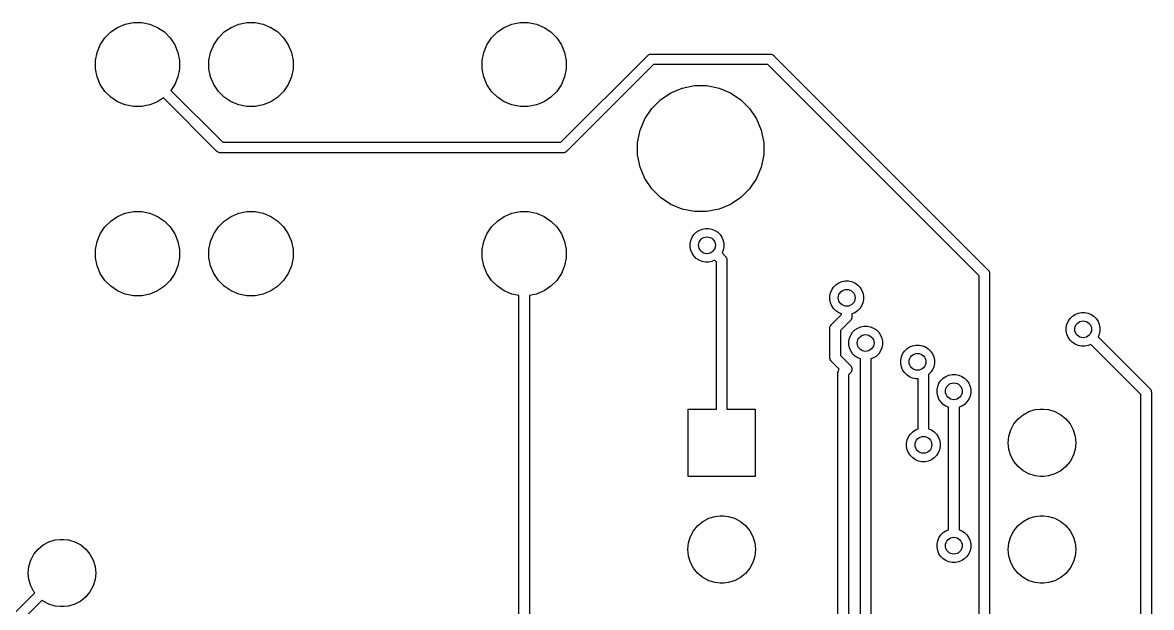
# Model space of a CAD drawing. Extents: x 3.67 to 7.92, y -5.42 to -1.8.
# Drawn here: x 6.731 to 7.788, y -2.347 to -1.799 of the extents above; entities that cross this region are included whole.
import ezdxf

# ---------------------------------------------------------------- set-up
doc = ezdxf.new("R2010")
doc.units = 0
doc.header["$MEASUREMENT"] = 0
doc.layers.add('BLACK', color=7, linetype='CONTINUOUS')

msp = doc.modelspace()

# ---------------------------------------------------------------- linework, layer by layer
at = {"layer": 'BLACK', "linetype": 'CONTINUOUS'}
for p, q in [((6.808, -1.81349), (6.81349, -1.808)), ((6.81349, -1.808), (6.81993, -1.80369)), ((6.81993, -1.80369), (6.8271, -1.80073)), ((6.8271, -1.80073), (6.83471, -1.79921)), ((6.83471, -1.79921), (6.84246, -1.79921)), ((6.84246, -1.79921), (6.85007, -1.80073)), ((6.85007, -1.80073), (6.85723, -1.80369)), ((6.85723, -1.80369), (6.86368, -1.808)), ((6.86368, -1.808), (6.86916, -1.81349)), ((6.9143, -1.81349), (6.91978, -1.808)), ((6.91978, -1.808), (6.92623, -1.80369)), ((6.92623, -1.80369), (6.9334, -1.80073)), ((6.9334, -1.80073), (6.941, -1.79921)), ((6.941, -1.79921), (6.94876, -1.79921)), ((6.94876, -1.79921), (6.95637, -1.80073)), ((6.95637, -1.80073), (6.96353, -1.80369)), ((6.96353, -1.80369), (6.96998, -1.808)), ((6.96998, -1.808), (6.97546, -1.81349)), ((7.17021, -1.81349), (7.17569, -1.808)), ((7.17569, -1.808), (7.18214, -1.80369)), ((7.18214, -1.80369), (7.1893, -1.80073)), ((7.1893, -1.80073), (7.19691, -1.79921)), ((7.19691, -1.79921), (7.20466, -1.79921)), ((7.20466, -1.79921), (7.21227, -1.80073)), ((7.21227, -1.80073), (7.21944, -1.80369)), ((7.21944, -1.80369), (7.22588, -1.808)), ((7.22588, -1.808), (7.23137, -1.81349)), ((6.80369, -1.81993), (6.808, -1.81349)), ((6.86916, -1.81349), (6.87347, -1.81993)), ((6.90999, -1.81993), (6.9143, -1.81349)), ((6.97546, -1.81349), (6.97977, -1.81993)), ((7.1659, -1.81993), (7.17021, -1.81349)), ((7.23137, -1.81349), (7.23568, -1.81993)), ((6.79921, -1.83471), (6.80073, -1.8271)), ((6.80073, -1.8271), (6.80369, -1.81993)), ((6.87347, -1.81993), (6.87644, -1.8271)), ((6.87644, -1.8271), (6.87795, -1.83471)), ((6.90551, -1.83471), (6.90702, -1.8271)), ((6.90702, -1.8271), (6.90999, -1.81993)), ((6.97977, -1.81993), (6.98274, -1.8271)), ((6.98274, -1.8271), (6.98425, -1.83471)), ((7.16142, -1.83471), (7.16293, -1.8271)), ((7.16293, -1.8271), (7.1659, -1.81993)), ((7.23568, -1.81993), (7.23864, -1.8271)), ((7.23864, -1.8271), (7.24016, -1.83471)), ((7.31713, -1.82955), (7.31799, -1.82909)), ((7.31799, -1.82909), (7.31892, -1.82881)), ((7.31892, -1.82881), (7.31964, -1.82874)), ((7.31964, -1.82874), (7.31988, -1.82872)), ((7.31964, -1.82874), (7.31964, -1.82874)), ((7.31988, -1.82872), (7.32012, -1.82874)), ((7.32012, -1.82874), (7.43086, -1.82874)), ((7.43086, -1.82874), (7.4311, -1.82872)), ((7.4311, -1.82872), (7.43134, -1.82874)), ((7.43134, -1.82874), (7.43134, -1.82874)), ((7.43134, -1.82874), (7.43207, -1.82881)), ((7.43207, -1.82881), (7.43299, -1.82909)), ((7.43299, -1.82909), (7.43385, -1.82955)), ((6.79921, -1.84246), (6.79921, -1.83471)), ((6.87795, -1.83471), (6.87795, -1.84246)), ((6.90551, -1.84246), (6.90551, -1.83471)), ((6.98425, -1.83471), (6.98425, -1.84246)), ((7.16142, -1.84246), (7.16142, -1.83471)), ((7.23517, -1.91142), (7.31623, -1.83035)), ((7.24016, -1.83471), (7.24016, -1.84246)), ((7.32192, -1.83858), (7.24086, -1.91965)), ((7.31623, -1.83035), (7.31639, -1.83016)), ((7.31639, -1.83016), (7.31657, -1.83001)), ((7.31657, -1.83001), (7.31713, -1.82955)), ((7.31657, -1.83001), (7.31657, -1.83001)), ((7.31713, -1.82955), (7.31713, -1.82955)), ((7.31713, -1.82955), (7.31713, -1.82955)), ((7.42906, -1.83858), (7.32192, -1.83858)), ((7.62697, -2.03649), (7.42906, -1.83858)), ((7.43385, -1.82955), (7.4346, -1.83016)), ((7.4346, -1.83016), (7.43475, -1.83035)), ((7.43475, -1.83035), (7.6352, -2.0308)), ((6.80073, -1.85007), (6.79921, -1.84246)), ((6.80369, -1.85723), (6.80073, -1.85007)), ((6.87644, -1.85007), (6.87347, -1.85723)), ((6.87795, -1.84246), (6.87644, -1.85007)), ((6.90702, -1.85007), (6.90551, -1.84246)), ((6.90999, -1.85723), (6.90702, -1.85007)), ((6.98274, -1.85007), (6.97977, -1.85723)), ((6.98425, -1.84246), (6.98274, -1.85007)), ((7.16293, -1.85007), (7.16142, -1.84246)), ((7.1659, -1.85723), (7.16293, -1.85007)), ((7.23864, -1.85007), (7.23568, -1.85723)), ((7.24016, -1.84246), (7.23864, -1.85007)), ((6.808, -1.86368), (6.80369, -1.85723)), ((6.87347, -1.85723), (6.86975, -1.86279)), ((6.9143, -1.86368), (6.90999, -1.85723)), ((6.97977, -1.85723), (6.97546, -1.86368)), ((7.17021, -1.86368), (7.1659, -1.85723)), ((7.23568, -1.85723), (7.23137, -1.86368)), ((7.33817, -1.86499), (7.34892, -1.86054)), ((7.34892, -1.86054), (7.36033, -1.85827)), ((7.36033, -1.85827), (7.37196, -1.85827)), ((7.37196, -1.85827), (7.38337, -1.86054)), ((7.38337, -1.86054), (7.39411, -1.86499)), ((6.81349, -1.86916), (6.808, -1.86368)), ((6.81993, -1.87347), (6.81349, -1.86916)), ((6.86279, -1.86975), (6.85723, -1.87347)), ((6.91269, -1.91965), (6.86279, -1.86975)), ((6.86975, -1.86279), (6.91838, -1.91142)), ((6.91978, -1.86916), (6.9143, -1.86368)), ((6.92623, -1.87347), (6.91978, -1.86916)), ((6.96998, -1.86916), (6.96353, -1.87347)), ((6.97546, -1.86368), (6.96998, -1.86916)), ((7.17569, -1.86916), (7.17021, -1.86368)), ((7.18214, -1.87347), (7.17569, -1.86916)), ((7.22588, -1.86916), (7.21944, -1.87347)), ((7.23137, -1.86368), (7.22588, -1.86916)), ((7.32027, -1.87968), (7.3285, -1.87145)), ((7.3285, -1.87145), (7.33817, -1.86499)), ((7.39411, -1.86499), (7.40379, -1.87145)), ((7.40379, -1.87145), (7.41201, -1.87968)), ((6.8271, -1.87644), (6.81993, -1.87347)), ((6.83471, -1.87795), (6.8271, -1.87644)), ((6.84246, -1.87795), (6.83471, -1.87795)), ((6.85007, -1.87644), (6.84246, -1.87795)), ((6.85723, -1.87347), (6.85007, -1.87644)), ((6.9334, -1.87644), (6.92623, -1.87347)), ((6.941, -1.87795), (6.9334, -1.87644)), ((6.94876, -1.87795), (6.941, -1.87795)), ((6.95637, -1.87644), (6.94876, -1.87795)), ((6.96353, -1.87347), (6.95637, -1.87644)), ((7.1893, -1.87644), (7.18214, -1.87347)), ((7.19691, -1.87795), (7.1893, -1.87644)), ((7.20466, -1.87795), (7.19691, -1.87795)), ((7.21227, -1.87644), (7.20466, -1.87795)), ((7.21944, -1.87347), (7.21227, -1.87644)), ((7.31381, -1.88935), (7.32027, -1.87968)), ((7.41201, -1.87968), (7.41848, -1.88935)), ((7.30936, -1.9001), (7.31381, -1.88935)), ((7.41848, -1.88935), (7.42293, -1.9001)), ((7.30709, -1.91151), (7.30936, -1.9001)), ((7.42293, -1.9001), (7.4252, -1.91151)), ((6.91838, -1.91142), (7.23517, -1.91142)), ((7.30709, -1.92314), (7.30709, -1.91151)), ((7.4252, -1.91151), (7.4252, -1.92314)), ((6.91284, -1.91984), (6.91269, -1.91965)), ((6.91303, -1.91999), (6.91284, -1.91984)), ((6.91359, -1.92045), (6.91303, -1.91999)), ((6.91428, -1.92082), (6.91359, -1.92045)), ((6.91445, -1.92091), (6.91428, -1.92082)), ((6.91537, -1.92119), (6.91445, -1.92091)), ((6.9161, -1.92126), (6.91537, -1.92119)), ((6.91634, -1.92128), (6.9161, -1.92126)), ((6.9161, -1.92126), (6.9161, -1.92126)), ((6.91658, -1.92126), (6.91634, -1.92128)), ((7.23696, -1.92126), (6.91658, -1.92126)), ((7.2372, -1.92128), (7.23696, -1.92126)), ((7.23745, -1.92126), (7.2372, -1.92128)), ((7.23817, -1.92119), (7.23745, -1.92126)), ((7.23745, -1.92126), (7.23745, -1.92126)), ((7.2391, -1.92091), (7.23817, -1.92119)), ((7.23995, -1.92045), (7.2391, -1.92091)), ((7.2407, -1.91984), (7.23995, -1.92045)), ((7.24086, -1.91965), (7.2407, -1.91984)), ((7.30936, -1.93455), (7.30709, -1.92314)), ((7.4252, -1.92314), (7.42293, -1.93455)), ((7.31381, -1.9453), (7.30936, -1.93455)), ((7.42293, -1.93455), (7.41848, -1.9453)), ((7.32027, -1.95497), (7.31381, -1.9453)), ((7.41848, -1.9453), (7.41201, -1.95497)), ((7.3285, -1.96319), (7.32027, -1.95497)), ((7.41201, -1.95497), (7.40379, -1.96319)), ((7.33817, -1.96966), (7.3285, -1.96319)), ((7.40379, -1.96319), (7.39411, -1.96966)), ((6.8271, -1.97789), (6.83471, -1.97638)), ((6.83471, -1.97638), (6.84246, -1.97638)), ((6.84246, -1.97638), (6.85007, -1.97789)), ((6.9334, -1.97789), (6.941, -1.97638)), ((6.941, -1.97638), (6.94876, -1.97638)), ((6.94876, -1.97638), (6.95637, -1.97789)), ((7.1893, -1.97789), (7.19691, -1.97638)), ((7.19691, -1.97638), (7.20466, -1.97638)), ((7.20466, -1.97638), (7.21227, -1.97789)), ((7.34892, -1.97411), (7.33817, -1.96966)), ((7.36033, -1.97638), (7.34892, -1.97411)), ((7.37196, -1.97638), (7.36033, -1.97638)), ((7.38337, -1.97411), (7.37196, -1.97638)), ((7.39411, -1.96966), (7.38337, -1.97411)), ((6.808, -1.99065), (6.81349, -1.98517)), ((6.81349, -1.98517), (6.81993, -1.98086)), ((6.81993, -1.98086), (6.8271, -1.97789)), ((6.85007, -1.97789), (6.85723, -1.98086)), ((6.85723, -1.98086), (6.86368, -1.98517)), ((6.86368, -1.98517), (6.86916, -1.99065)), ((6.9143, -1.99065), (6.91978, -1.98517)), ((6.91978, -1.98517), (6.92623, -1.98086)), ((6.92623, -1.98086), (6.9334, -1.97789)), ((6.95637, -1.97789), (6.96353, -1.98086)), ((6.96353, -1.98086), (6.96998, -1.98517)), ((6.96998, -1.98517), (6.97546, -1.99065)), ((7.17021, -1.99065), (7.17569, -1.98517)), ((7.17569, -1.98517), (7.18214, -1.98086)), ((7.18214, -1.98086), (7.1893, -1.97789)), ((7.21227, -1.97789), (7.21944, -1.98086)), ((7.21944, -1.98086), (7.22588, -1.98517)), ((7.22588, -1.98517), (7.23137, -1.99065)), ((6.80073, -2.00426), (6.80369, -1.9971)), ((6.80369, -1.9971), (6.808, -1.99065)), ((6.86916, -1.99065), (6.87347, -1.9971)), ((6.87347, -1.9971), (6.87644, -2.00426)), ((6.90702, -2.00426), (6.90999, -1.9971)), ((6.90999, -1.9971), (6.9143, -1.99065)), ((6.97546, -1.99065), (6.97977, -1.9971)), ((6.97977, -1.9971), (6.98274, -2.00426)), ((7.16293, -2.00426), (7.1659, -1.9971)), ((7.1659, -1.9971), (7.17021, -1.99065)), ((7.23137, -1.99065), (7.23568, -1.9971)), ((7.23568, -1.9971), (7.23864, -2.00426)), ((7.35809, -2.00041), (7.35981, -1.99784)), ((7.35981, -1.99784), (7.36201, -1.99564)), ((7.36201, -1.99564), (7.36459, -1.99392)), ((7.36459, -1.99392), (7.36745, -1.99273)), ((7.36745, -1.99273), (7.3705, -1.99213)), ((7.3705, -1.99213), (7.3736, -1.99213)), ((7.3736, -1.99213), (7.37664, -1.99273)), ((7.37664, -1.99273), (7.37951, -1.99392)), ((7.37951, -1.99392), (7.38209, -1.99564)), ((7.38209, -1.99564), (7.38428, -1.99784)), ((7.38428, -1.99784), (7.386, -2.00041)), ((6.79921, -2.01187), (6.80073, -2.00426)), ((6.87644, -2.00426), (6.87795, -2.01187)), ((6.90551, -2.01187), (6.90702, -2.00426)), ((6.98274, -2.00426), (6.98425, -2.01187)), ((7.16142, -2.01187), (7.16293, -2.00426)), ((7.23864, -2.00426), (7.24016, -2.01187)), ((7.3563, -2.00632), (7.3569, -2.00328)), ((7.3563, -2.00943), (7.3563, -2.00632)), ((7.3569, -2.00328), (7.35809, -2.00041)), ((7.386, -2.00041), (7.38719, -2.00328)), ((7.38719, -2.00328), (7.3878, -2.00632)), ((7.3878, -2.00632), (7.3878, -2.00943)), ((6.79921, -2.01963), (6.79921, -2.01187)), ((6.80073, -2.02723), (6.79921, -2.01963)), ((6.87795, -2.01963), (6.87644, -2.02723)), ((6.87795, -2.01187), (6.87795, -2.01963)), ((6.90551, -2.01963), (6.90551, -2.01187)), ((6.90702, -2.02723), (6.90551, -2.01963)), ((6.98425, -2.01963), (6.98274, -2.02723)), ((6.98425, -2.01187), (6.98425, -2.01963)), ((7.16142, -2.01963), (7.16142, -2.01187)), ((7.16293, -2.02723), (7.16142, -2.01963)), ((7.24016, -2.01963), (7.23864, -2.02723)), ((7.24016, -2.01187), (7.24016, -2.01963)), ((7.3569, -2.01247), (7.3563, -2.00943)), ((7.35809, -2.01533), (7.3569, -2.01247)), ((7.35981, -2.01791), (7.35809, -2.01533)), ((7.36201, -2.02011), (7.35981, -2.01791)), ((7.38719, -2.01247), (7.38614, -2.01501)), ((7.38614, -2.01501), (7.38914, -2.018)), ((7.3878, -2.00943), (7.38719, -2.01247)), ((7.38914, -2.018), (7.38932, -2.01816)), ((7.38932, -2.01816), (7.38948, -2.01834)), ((7.38948, -2.01834), (7.38994, -2.01891)), ((7.38994, -2.01891), (7.39015, -2.0193)), ((7.39015, -2.0193), (7.3904, -2.01976)), ((7.3904, -2.01976), (7.39068, -2.02069)), ((6.80369, -2.0344), (6.80073, -2.02723)), ((6.87644, -2.02723), (6.87347, -2.0344)), ((6.90999, -2.0344), (6.90702, -2.02723)), ((6.98274, -2.02723), (6.97977, -2.0344)), ((7.1659, -2.0344), (7.16293, -2.02723)), ((7.23864, -2.02723), (7.23568, -2.0344)), ((7.36459, -2.02183), (7.36201, -2.02011)), ((7.36745, -2.02302), (7.36459, -2.02183)), ((7.3705, -2.02362), (7.36745, -2.02302)), ((7.3736, -2.02362), (7.3705, -2.02362)), ((7.37664, -2.02302), (7.3736, -2.02362)), ((7.37918, -2.02197), (7.37664, -2.02302)), ((7.38091, -2.02369), (7.37918, -2.02197)), ((7.38091, -2.16142), (7.38091, -2.02369)), ((7.39068, -2.02069), (7.39075, -2.02141)), ((7.39075, -2.02141), (7.39075, -2.02141)), ((7.39075, -2.02141), (7.39077, -2.02165)), ((7.39077, -2.02165), (7.39075, -2.02189)), ((7.39075, -2.02189), (7.39075, -2.16142)), ((6.808, -2.04085), (6.80369, -2.0344)), ((6.81349, -2.04633), (6.808, -2.04085)), ((6.86916, -2.04085), (6.86368, -2.04633)), ((6.87347, -2.0344), (6.86916, -2.04085)), ((6.9143, -2.04085), (6.90999, -2.0344)), ((6.91978, -2.04633), (6.9143, -2.04085)), ((6.97546, -2.04085), (6.96998, -2.04633)), ((6.97977, -2.0344), (6.97546, -2.04085)), ((7.17021, -2.04085), (7.1659, -2.0344)), ((7.17569, -2.04633), (7.17021, -2.04085)), ((7.23137, -2.04085), (7.22588, -2.04633)), ((7.23568, -2.0344), (7.23137, -2.04085)), ((7.62697, -2.41976), (7.62697, -2.03649)), ((7.6352, -2.0308), (7.63539, -2.03095)), ((7.63539, -2.03095), (7.63554, -2.03114)), ((7.63554, -2.03114), (7.63554, -2.03114)), ((7.63554, -2.03114), (7.636, -2.0317)), ((7.636, -2.0317), (7.63627, -2.0322)), ((7.63627, -2.0322), (7.63646, -2.03256)), ((7.63646, -2.03256), (7.63674, -2.03348)), ((7.63674, -2.03348), (7.63681, -2.03421)), ((7.63681, -2.03421), (7.63681, -2.03421)), ((7.63681, -2.03421), (7.63683, -2.03445)), ((7.63683, -2.03445), (7.63681, -2.03469)), ((7.63681, -2.03469), (7.63681, -2.42155)), ((6.81993, -2.05064), (6.81349, -2.04633)), ((6.8271, -2.05361), (6.81993, -2.05064)), ((6.85723, -2.05064), (6.85007, -2.05361)), ((6.86368, -2.04633), (6.85723, -2.05064)), ((6.92623, -2.05064), (6.91978, -2.04633)), ((6.9334, -2.05361), (6.92623, -2.05064)), ((6.96353, -2.05064), (6.95637, -2.05361)), ((6.96998, -2.04633), (6.96353, -2.05064)), ((7.18214, -2.05064), (7.17569, -2.04633)), ((7.1893, -2.05361), (7.18214, -2.05064)), ((7.21944, -2.05064), (7.21227, -2.05361)), ((7.22588, -2.04633), (7.21944, -2.05064)), ((7.48781, -2.05249), (7.489, -2.04963)), ((7.489, -2.04963), (7.49072, -2.04705)), ((7.49072, -2.04705), (7.49291, -2.04485)), ((7.49291, -2.04485), (7.49549, -2.04313)), ((7.49549, -2.04313), (7.49836, -2.04194)), ((7.49836, -2.04194), (7.5014, -2.04134)), ((7.5014, -2.04134), (7.5045, -2.04134)), ((7.5045, -2.04134), (7.50755, -2.04194)), ((7.50755, -2.04194), (7.51041, -2.04313)), ((7.51041, -2.04313), (7.51299, -2.04485)), ((7.51299, -2.04485), (7.51519, -2.04705)), ((7.51519, -2.04705), (7.51691, -2.04963)), ((7.51691, -2.04963), (7.5181, -2.05249)), ((6.83471, -2.05512), (6.8271, -2.05361)), ((6.84246, -2.05512), (6.83471, -2.05512)), ((6.85007, -2.05361), (6.84246, -2.05512)), ((6.941, -2.05512), (6.9334, -2.05361)), ((6.94876, -2.05512), (6.941, -2.05512)), ((6.95637, -2.05361), (6.94876, -2.05512)), ((7.19587, -2.05491), (7.1893, -2.05361)), ((7.19587, -2.49467), (7.19587, -2.05491)), ((7.21227, -2.05361), (7.20571, -2.05491)), ((7.20571, -2.05491), (7.20571, -2.49646)), ((7.4872, -2.05554), (7.48781, -2.05249)), ((7.4872, -2.05864), (7.4872, -2.05554)), ((7.48781, -2.06168), (7.4872, -2.05864)), ((7.489, -2.06455), (7.48781, -2.06168)), ((7.5181, -2.06168), (7.51691, -2.06455)), ((7.5181, -2.05249), (7.5187, -2.05554)), ((7.5187, -2.05864), (7.5181, -2.06168)), ((7.5187, -2.05554), (7.5187, -2.05864)), ((7.49072, -2.06713), (7.489, -2.06455)), ((7.49291, -2.06932), (7.49072, -2.06713)), ((7.49549, -2.07104), (7.49291, -2.06932)), ((7.49803, -2.07209), (7.49549, -2.07104)), ((7.49803, -2.07284), (7.49803, -2.07209)), ((7.51041, -2.07104), (7.50787, -2.07209)), ((7.50787, -2.07209), (7.50787, -2.07464)), ((7.51299, -2.06932), (7.51041, -2.07104)), ((7.51519, -2.06713), (7.51299, -2.06932)), ((7.51691, -2.06455), (7.51519, -2.06713)), ((7.71437, -2.07438), (7.71695, -2.07266)), ((7.71695, -2.07266), (7.71982, -2.07147)), ((7.71982, -2.07147), (7.72286, -2.07087)), ((7.72286, -2.07087), (7.72596, -2.07087)), ((7.72596, -2.07087), (7.729, -2.07147)), ((7.729, -2.07147), (7.73187, -2.07266)), ((7.73187, -2.07266), (7.73445, -2.07438)), ((7.48756, -2.08382), (7.48801, -2.08296)), ((7.48801, -2.08296), (7.48863, -2.08221)), ((7.48863, -2.08221), (7.48882, -2.08206)), ((7.48882, -2.08206), (7.49803, -2.07284)), ((7.50626, -2.07853), (7.49705, -2.08775)), ((7.50645, -2.07838), (7.50626, -2.07853)), ((7.5066, -2.07819), (7.50645, -2.07838)), ((7.50706, -2.07763), (7.5066, -2.07819)), ((7.5066, -2.07819), (7.5066, -2.07819)), ((7.50731, -2.07717), (7.50706, -2.07763)), ((7.50752, -2.07677), (7.50731, -2.07717)), ((7.5078, -2.07585), (7.50752, -2.07677)), ((7.50787, -2.07512), (7.5078, -2.07585)), ((7.50787, -2.07464), (7.5079, -2.07488)), ((7.5079, -2.07488), (7.50787, -2.07512)), ((7.50787, -2.07512), (7.50787, -2.07512)), ((7.70866, -2.08506), (7.70927, -2.08202)), ((7.70927, -2.08202), (7.71045, -2.07915)), ((7.71045, -2.07915), (7.71218, -2.07658)), ((7.71218, -2.07658), (7.71437, -2.07438)), ((7.73445, -2.07438), (7.73664, -2.07658)), ((7.73664, -2.07658), (7.73837, -2.07915)), ((7.73837, -2.07915), (7.73955, -2.08202)), ((7.73955, -2.08202), (7.74016, -2.08506)), ((7.48718, -2.08571), (7.4872, -2.08547)), ((7.4872, -2.08595), (7.48718, -2.08571)), ((7.4872, -2.08547), (7.48728, -2.08474)), ((7.4872, -2.08547), (7.4872, -2.08547)), ((7.4872, -2.11287), (7.4872, -2.08595)), ((7.48728, -2.08474), (7.48756, -2.08382)), ((7.49705, -2.08775), (7.49705, -2.11107)), ((7.50553, -2.09482), (7.50671, -2.09195)), ((7.50671, -2.09195), (7.50844, -2.08937)), ((7.50844, -2.08937), (7.51063, -2.08718)), ((7.51063, -2.08718), (7.51321, -2.08545)), ((7.51321, -2.08545), (7.51608, -2.08427)), ((7.51608, -2.08427), (7.51912, -2.08366)), ((7.51912, -2.08366), (7.52222, -2.08366)), ((7.52222, -2.08366), (7.52526, -2.08427)), ((7.52526, -2.08427), (7.52813, -2.08545)), ((7.52813, -2.08545), (7.53071, -2.08718)), ((7.53071, -2.08718), (7.5329, -2.08937)), ((7.5329, -2.08937), (7.53462, -2.09195)), ((7.53462, -2.09195), (7.53581, -2.09482)), ((7.70866, -2.08817), (7.70866, -2.08506)), ((7.70927, -2.09121), (7.70866, -2.08817)), ((7.71045, -2.09407), (7.70927, -2.09121)), ((7.73955, -2.09121), (7.7385, -2.09375)), ((7.7385, -2.09375), (7.78677, -2.14202)), ((7.74016, -2.08817), (7.73955, -2.09121)), ((7.74016, -2.08506), (7.74016, -2.08817)), ((7.50492, -2.09786), (7.50553, -2.09482)), ((7.50492, -2.10096), (7.50492, -2.09786)), ((7.50553, -2.104), (7.50492, -2.10096)), ((7.50671, -2.10687), (7.50553, -2.104)), ((7.53581, -2.104), (7.53462, -2.10687)), ((7.53581, -2.09482), (7.53642, -2.09786)), ((7.53642, -2.10096), (7.53581, -2.104)), ((7.53642, -2.09786), (7.53642, -2.10096)), ((7.55926, -2.10489), (7.56184, -2.10317)), ((7.56184, -2.10317), (7.56471, -2.10198)), ((7.56471, -2.10198), (7.56775, -2.10138)), ((7.56775, -2.10138), (7.57085, -2.10138)), ((7.57085, -2.10138), (7.57389, -2.10198)), ((7.57389, -2.10198), (7.57676, -2.10317)), ((7.57676, -2.10317), (7.57934, -2.10489)), ((7.71218, -2.09665), (7.71045, -2.09407)), ((7.71437, -2.09885), (7.71218, -2.09665)), ((7.71695, -2.10057), (7.71437, -2.09885)), ((7.71982, -2.10176), (7.71695, -2.10057)), ((7.72286, -2.10236), (7.71982, -2.10176)), ((7.72596, -2.10236), (7.72286, -2.10236)), ((7.729, -2.10176), (7.72596, -2.10236)), ((7.73154, -2.10071), (7.729, -2.10176)), ((7.77854, -2.14771), (7.73154, -2.10071)), ((7.48718, -2.11311), (7.4872, -2.11287)), ((7.4872, -2.11335), (7.48718, -2.11311)), ((7.48722, -2.11348), (7.4872, -2.11335)), ((7.48728, -2.11407), (7.48722, -2.11348)), ((7.48756, -2.115), (7.48728, -2.11407)), ((7.48801, -2.11586), (7.48756, -2.115)), ((7.49705, -2.11107), (7.50626, -2.12029)), ((7.50844, -2.10945), (7.50671, -2.10687)), ((7.51063, -2.11164), (7.50844, -2.10945)), ((7.51321, -2.11336), (7.51063, -2.11164)), ((7.51575, -2.11442), (7.51321, -2.11336)), ((7.51575, -2.67142), (7.51575, -2.11442)), ((7.52813, -2.11336), (7.52559, -2.11442)), ((7.52559, -2.11442), (7.52559, -2.66557)), ((7.53071, -2.11164), (7.52813, -2.11336)), ((7.5329, -2.10945), (7.53071, -2.11164)), ((7.53462, -2.10687), (7.5329, -2.10945)), ((7.55355, -2.11557), (7.55416, -2.11253)), ((7.55416, -2.11253), (7.55534, -2.10967)), ((7.55534, -2.10967), (7.55707, -2.10709)), ((7.55707, -2.10709), (7.55926, -2.10489)), ((7.57934, -2.10489), (7.58153, -2.10709)), ((7.58153, -2.10709), (7.58326, -2.10967)), ((7.58326, -2.10967), (7.58444, -2.11253)), ((7.58444, -2.11253), (7.58505, -2.11557)), ((7.48848, -2.11642), (7.48801, -2.11586)), ((7.48863, -2.11661), (7.48848, -2.11642)), ((7.48882, -2.11676), (7.48863, -2.11661)), ((7.496, -2.12394), (7.48882, -2.11676)), ((7.49483, -2.12625), (7.49511, -2.12532)), ((7.49511, -2.12532), (7.49556, -2.12447)), ((7.49556, -2.12447), (7.496, -2.12394)), ((7.50626, -2.12029), (7.50645, -2.12044)), ((7.50645, -2.12044), (7.5066, -2.12063)), ((7.5066, -2.12063), (7.5066, -2.12063)), ((7.5066, -2.12063), (7.50706, -2.12119)), ((7.50706, -2.12119), (7.50752, -2.12204)), ((7.50752, -2.12204), (7.5078, -2.12297)), ((7.5078, -2.1249), (7.50752, -2.12583)), ((7.5078, -2.12297), (7.5079, -2.12394)), ((7.5079, -2.12394), (7.5078, -2.1249)), ((7.5079, -2.12394), (7.5079, -2.12394)), ((7.55355, -2.11868), (7.55355, -2.11557)), ((7.55416, -2.12172), (7.55355, -2.11868)), ((7.55534, -2.12459), (7.55416, -2.12172)), ((7.55707, -2.12716), (7.55534, -2.12459)), ((7.58326, -2.12459), (7.58153, -2.12716)), ((7.58444, -2.12172), (7.58326, -2.12459)), ((7.58505, -2.11868), (7.58444, -2.12172)), ((7.58505, -2.11557), (7.58505, -2.11868)), ((7.49473, -2.12721), (7.49475, -2.12697)), ((7.49475, -2.12745), (7.49473, -2.12721)), ((7.49475, -2.12697), (7.49483, -2.12625)), ((7.49475, -2.12697), (7.49475, -2.12697)), ((7.49475, -2.84031), (7.49475, -2.12745)), ((7.50626, -2.12759), (7.5046, -2.12925)), ((7.5046, -2.12925), (7.5046, -2.83851)), ((7.50645, -2.12743), (7.50626, -2.12759)), ((7.50706, -2.12668), (7.50645, -2.12743)), ((7.5073, -2.12625), (7.50706, -2.12668)), ((7.50752, -2.12583), (7.5073, -2.12625)), ((7.55926, -2.12936), (7.55707, -2.12716)), ((7.56184, -2.13108), (7.55926, -2.12936)), ((7.56471, -2.13227), (7.56184, -2.13108)), ((7.56775, -2.13287), (7.56471, -2.13227)), ((7.56988, -2.13287), (7.56775, -2.13287)), ((7.56988, -2.17987), (7.56988, -2.13287)), ((7.58153, -2.12716), (7.57972, -2.12897)), ((7.57972, -2.12897), (7.57972, -2.17987)), ((7.58939, -2.13723), (7.59111, -2.13465)), ((7.59111, -2.13465), (7.59331, -2.13245)), ((7.59331, -2.13245), (7.59589, -2.13073)), ((7.59589, -2.13073), (7.59875, -2.12954)), ((7.59875, -2.12954), (7.6018, -2.12894)), ((7.6018, -2.12894), (7.6049, -2.12894)), ((7.6049, -2.12894), (7.60794, -2.12954)), ((7.60794, -2.12954), (7.61081, -2.13073)), ((7.61081, -2.13073), (7.61339, -2.13245)), ((7.61339, -2.13245), (7.61558, -2.13465)), ((7.61558, -2.13465), (7.6173, -2.13723)), ((7.5876, -2.14313), (7.5882, -2.14009)), ((7.5876, -2.14624), (7.5876, -2.14313)), ((7.5882, -2.14928), (7.5876, -2.14624)), ((7.5882, -2.14009), (7.58939, -2.13723)), ((7.6173, -2.13723), (7.61849, -2.14009)), ((7.61849, -2.14009), (7.61909, -2.14313)), ((7.61909, -2.14624), (7.61849, -2.14928)), ((7.61909, -2.14313), (7.61909, -2.14624)), ((7.78677, -2.14202), (7.78696, -2.14217)), ((7.78696, -2.14217), (7.78711, -2.14236)), ((7.78711, -2.14236), (7.78712, -2.14236)), ((7.78712, -2.14236), (7.78747, -2.14279)), ((7.78747, -2.14279), (7.78758, -2.14292)), ((7.78758, -2.14292), (7.78803, -2.14378)), ((7.78803, -2.14378), (7.78831, -2.1447)), ((7.78831, -2.1447), (7.78839, -2.14543)), ((7.78839, -2.14543), (7.78839, -2.14543)), ((7.78839, -2.14543), (7.78841, -2.14567)), ((7.78841, -2.14567), (7.78839, -2.14591)), ((7.78839, -2.14591), (7.78839, -3.19503)), ((7.58939, -2.15214), (7.5882, -2.14928)), ((7.59111, -2.15472), (7.58939, -2.15214)), ((7.59331, -2.15692), (7.59111, -2.15472)), ((7.59589, -2.15864), (7.59331, -2.15692)), ((7.61339, -2.15692), (7.61081, -2.15864)), ((7.61558, -2.15472), (7.61339, -2.15692)), ((7.6173, -2.15214), (7.61558, -2.15472)), ((7.61849, -2.14928), (7.6173, -2.15214)), ((7.77854, -3.19324), (7.77854, -2.14771)), ((7.35433, -2.22441), (7.35433, -2.16142)), ((7.35433, -2.16142), (7.38091, -2.16142)), ((7.39075, -2.16142), (7.41732, -2.16142)), ((7.41732, -2.16142), (7.41732, -2.22441)), ((7.59843, -2.15969), (7.59589, -2.15864)), ((7.59843, -2.16671), (7.59843, -2.15969)), ((7.59843, -2.27436), (7.59843, -2.16671)), ((7.59843, -2.16671), (7.59843, -2.16671)), ((7.61081, -2.15864), (7.60827, -2.15969)), ((7.60827, -2.15969), (7.60827, -2.27436)), ((7.66345, -2.17053), (7.66824, -2.1666)), ((7.66824, -2.1666), (7.67372, -2.16367)), ((7.67372, -2.16367), (7.67965, -2.16187)), ((7.67965, -2.16187), (7.68428, -2.16142)), ((7.68428, -2.16142), (7.68737, -2.16142)), ((7.68737, -2.16142), (7.692, -2.16187)), ((7.692, -2.16187), (7.69794, -2.16367)), ((7.69794, -2.16367), (7.70341, -2.1666)), ((7.70341, -2.1666), (7.70821, -2.17053)), ((7.65659, -2.1808), (7.65951, -2.17533)), ((7.65951, -2.17533), (7.66345, -2.17053)), ((7.70821, -2.17053), (7.71214, -2.17533)), ((7.71214, -2.17533), (7.71507, -2.1808)), ((7.55966, -2.19029), (7.56085, -2.18742)), ((7.56085, -2.18742), (7.56257, -2.18484)), ((7.56257, -2.18484), (7.56476, -2.18265)), ((7.56476, -2.18265), (7.56734, -2.18093)), ((7.56734, -2.18093), (7.56988, -2.17987)), ((7.57972, -2.17987), (7.58226, -2.18093)), ((7.58226, -2.18093), (7.58484, -2.18265)), ((7.58484, -2.18265), (7.58704, -2.18484)), ((7.58704, -2.18484), (7.58876, -2.18742)), ((7.58876, -2.18742), (7.58995, -2.19029)), ((7.65418, -2.19291), (7.65479, -2.18674)), ((7.65479, -2.18674), (7.65659, -2.1808)), ((7.71507, -2.1808), (7.71687, -2.18674)), ((7.71687, -2.18674), (7.71748, -2.19291)), ((7.55906, -2.19333), (7.55966, -2.19029)), ((7.55906, -2.19643), (7.55906, -2.19333)), ((7.55966, -2.19948), (7.55906, -2.19643)), ((7.56085, -2.20234), (7.55966, -2.19948)), ((7.58995, -2.19948), (7.58876, -2.20234)), ((7.58995, -2.19029), (7.59055, -2.19333)), ((7.59055, -2.19643), (7.58995, -2.19948)), ((7.59055, -2.19333), (7.59055, -2.19643)), ((7.65479, -2.19909), (7.65418, -2.19291)), ((7.65659, -2.20502), (7.65479, -2.19909)), ((7.71687, -2.19909), (7.71507, -2.20502)), ((7.71748, -2.19291), (7.71687, -2.19909)), ((7.56257, -2.20492), (7.56085, -2.20234)), ((7.56476, -2.20711), (7.56257, -2.20492)), ((7.56734, -2.20884), (7.56476, -2.20711)), ((7.57021, -2.21002), (7.56734, -2.20884)), ((7.57325, -2.21063), (7.57021, -2.21002)), ((7.5794, -2.21002), (7.57635, -2.21063)), ((7.58226, -2.20884), (7.5794, -2.21002)), ((7.58484, -2.20711), (7.58226, -2.20884)), ((7.58704, -2.20492), (7.58484, -2.20711)), ((7.58876, -2.20234), (7.58704, -2.20492)), ((7.65951, -2.2105), (7.65659, -2.20502)), ((7.71507, -2.20502), (7.71214, -2.2105)), ((7.57635, -2.21063), (7.57325, -2.21063)), ((7.66345, -2.21529), (7.65951, -2.2105)), ((7.66824, -2.21923), (7.66345, -2.21529)), ((7.67372, -2.22215), (7.66824, -2.21923)), ((7.70341, -2.21923), (7.69794, -2.22215)), ((7.70821, -2.21529), (7.70341, -2.21923)), ((7.71214, -2.2105), (7.70821, -2.21529)), ((7.41732, -2.22441), (7.35433, -2.22441)), ((7.67965, -2.22395), (7.67372, -2.22215)), ((7.68428, -2.22441), (7.67965, -2.22395)), ((7.68737, -2.22441), (7.68428, -2.22441)), ((7.692, -2.22395), (7.68737, -2.22441)), ((7.69794, -2.22215), (7.692, -2.22395)), ((7.37372, -2.26367), (7.37965, -2.26187)), ((7.37965, -2.26187), (7.38428, -2.26142)), ((7.38428, -2.26142), (7.38737, -2.26142)), ((7.38737, -2.26142), (7.392, -2.26187)), ((7.392, -2.26187), (7.39794, -2.26367)), ((7.67372, -2.26367), (7.67965, -2.26187)), ((7.67965, -2.26187), (7.68428, -2.26142)), ((7.68428, -2.26142), (7.68737, -2.26142)), ((7.68737, -2.26142), (7.692, -2.26187)), ((7.692, -2.26187), (7.69794, -2.26367)), ((7.35951, -2.27533), (7.36345, -2.27053)), ((7.36345, -2.27053), (7.36824, -2.2666)), ((7.36824, -2.2666), (7.37372, -2.26367)), ((7.39794, -2.26367), (7.40341, -2.2666)), ((7.40341, -2.2666), (7.40821, -2.27053)), ((7.40821, -2.27053), (7.41214, -2.27533)), ((7.65951, -2.27533), (7.66345, -2.27053)), ((7.66345, -2.27053), (7.66824, -2.2666)), ((7.66824, -2.2666), (7.67372, -2.26367)), ((7.69794, -2.26367), (7.70341, -2.2666)), ((7.70341, -2.2666), (7.70821, -2.27053)), ((7.70821, -2.27053), (7.71214, -2.27533)), ((6.75561, -2.28572), (6.76154, -2.28392)), ((6.76154, -2.28392), (6.76617, -2.28346)), ((6.76617, -2.28346), (6.76926, -2.28346)), ((6.76926, -2.28346), (6.77389, -2.28392)), ((6.77389, -2.28392), (6.77983, -2.28572)), ((7.35479, -2.28674), (7.35659, -2.2808)), ((7.35659, -2.2808), (7.35951, -2.27533)), ((7.41214, -2.27533), (7.41507, -2.2808)), ((7.41507, -2.2808), (7.41687, -2.28674)), ((7.5882, -2.28478), (7.58939, -2.28191)), ((7.58939, -2.28191), (7.59111, -2.27933)), ((7.59111, -2.27933), (7.59331, -2.27714)), ((7.59331, -2.27714), (7.59589, -2.27541)), ((7.59589, -2.27541), (7.59843, -2.27436)), ((7.60827, -2.27436), (7.61081, -2.27541)), ((7.61081, -2.27541), (7.61339, -2.27714)), ((7.61339, -2.27714), (7.61558, -2.27933)), ((7.61558, -2.27933), (7.6173, -2.28191)), ((7.6173, -2.28191), (7.61849, -2.28478)), ((7.65479, -2.28674), (7.65659, -2.2808)), ((7.65659, -2.2808), (7.65951, -2.27533)), ((7.71214, -2.27533), (7.71507, -2.2808)), ((7.71507, -2.2808), (7.71687, -2.28674)), ((6.7414, -2.29738), (6.74534, -2.29258)), ((6.74534, -2.29258), (6.75013, -2.28865)), ((6.75013, -2.28865), (6.75561, -2.28572)), ((6.77983, -2.28572), (6.7853, -2.28865)), ((6.7853, -2.28865), (6.7901, -2.29258)), ((6.7901, -2.29258), (6.79403, -2.29738)), ((7.35418, -2.29291), (7.35479, -2.28674)), ((7.35479, -2.29909), (7.35418, -2.29291)), ((7.41687, -2.28674), (7.41748, -2.29291)), ((7.41748, -2.29291), (7.41687, -2.29909)), ((7.5876, -2.28782), (7.5882, -2.28478)), ((7.5876, -2.29092), (7.5876, -2.28782)), ((7.5882, -2.29396), (7.5876, -2.29092)), ((7.58939, -2.29683), (7.5882, -2.29396)), ((7.61849, -2.29396), (7.6173, -2.29683)), ((7.61849, -2.28478), (7.61909, -2.28782)), ((7.61909, -2.29092), (7.61849, -2.29396)), ((7.61909, -2.28782), (7.61909, -2.29092)), ((7.65418, -2.29291), (7.65479, -2.28674)), ((7.65479, -2.29909), (7.65418, -2.29291)), ((7.71687, -2.28674), (7.71748, -2.29291)), ((7.71748, -2.29291), (7.71687, -2.29909)), ((6.73668, -2.30879), (6.73848, -2.30285)), ((6.73848, -2.30285), (6.7414, -2.29738)), ((6.79403, -2.29738), (6.79696, -2.30285)), ((6.79696, -2.30285), (6.79876, -2.30879)), ((7.35659, -2.30502), (7.35479, -2.29909)), ((7.35951, -2.3105), (7.35659, -2.30502)), ((7.41507, -2.30502), (7.41214, -2.3105)), ((7.41687, -2.29909), (7.41507, -2.30502)), ((7.59111, -2.29941), (7.58939, -2.29683)), ((7.59331, -2.3016), (7.59111, -2.29941)), ((7.59589, -2.30333), (7.59331, -2.3016)), ((7.59875, -2.30451), (7.59589, -2.30333)), ((7.6018, -2.30512), (7.59875, -2.30451)), ((7.6049, -2.30512), (7.6018, -2.30512)), ((7.60794, -2.30451), (7.6049, -2.30512)), ((7.61081, -2.30333), (7.60794, -2.30451)), ((7.61339, -2.3016), (7.61081, -2.30333)), ((7.61558, -2.29941), (7.61339, -2.3016)), ((7.6173, -2.29683), (7.61558, -2.29941)), ((7.65659, -2.30502), (7.65479, -2.29909)), ((7.65951, -2.3105), (7.65659, -2.30502)), ((7.71507, -2.30502), (7.71214, -2.3105)), ((7.71687, -2.29909), (7.71507, -2.30502)), ((6.73607, -2.31496), (6.73668, -2.30879)), ((6.73668, -2.32113), (6.73607, -2.31496)), ((6.79876, -2.30879), (6.79936, -2.31496)), ((6.79936, -2.31496), (6.79876, -2.32113)), ((7.36345, -2.31529), (7.35951, -2.3105)), ((7.36824, -2.31923), (7.36345, -2.31529)), ((7.40821, -2.31529), (7.40341, -2.31923)), ((7.41214, -2.3105), (7.40821, -2.31529)), ((7.66345, -2.31529), (7.65951, -2.3105)), ((7.66824, -2.31923), (7.66345, -2.31529)), ((7.70821, -2.31529), (7.70341, -2.31923)), ((7.71214, -2.3105), (7.70821, -2.31529)), ((6.73848, -2.32707), (6.73668, -2.32113)), ((6.79876, -2.32113), (6.79696, -2.32707)), ((7.37372, -2.32215), (7.36824, -2.31923)), ((7.37965, -2.32395), (7.37372, -2.32215)), ((7.38428, -2.32441), (7.37965, -2.32395)), ((7.38737, -2.32441), (7.38428, -2.32441)), ((7.392, -2.32395), (7.38737, -2.32441)), ((7.39794, -2.32215), (7.392, -2.32395)), ((7.40341, -2.31923), (7.39794, -2.32215)), ((7.67372, -2.32215), (7.66824, -2.31923)), ((7.67965, -2.32395), (7.67372, -2.32215)), ((7.68428, -2.32441), (7.67965, -2.32395)), ((7.68737, -2.32441), (7.68428, -2.32441)), ((7.692, -2.32395), (7.68737, -2.32441)), ((7.69794, -2.32215), (7.692, -2.32395)), ((7.70341, -2.31923), (7.69794, -2.32215)), ((6.4464, -2.62932), (6.7422, -2.33352)), ((6.7414, -2.33254), (6.73848, -2.32707)), ((6.7422, -2.33352), (6.7414, -2.33254)), ((6.79403, -2.33254), (6.7901, -2.33734)), ((6.79696, -2.32707), (6.79403, -2.33254)), ((6.74916, -2.34048), (6.45463, -2.63501)), ((6.75013, -2.34128), (6.74916, -2.34048)), ((6.75561, -2.3442), (6.75013, -2.34128)), ((6.76154, -2.346), (6.75561, -2.3442)), ((6.76617, -2.34646), (6.76154, -2.346)), ((6.76926, -2.34646), (6.76617, -2.34646)), ((6.77389, -2.346), (6.76926, -2.34646)), ((6.77983, -2.3442), (6.77389, -2.346)), ((6.7853, -2.34128), (6.77983, -2.3442)), ((6.7901, -2.33734), (6.7853, -2.34128))]:
    msp.add_line(p, q, dxfattribs=at)
at = {"layer": 'BLACK'}
for centre in [(7.37205, -2.00787), (7.50295, -2.05709), (7.72441, -2.08661), (7.52067, -2.09941), (7.5693, -2.11713), (7.60335, -2.14469), (7.5748, -2.19488), (7.60335, -2.28937)]:
    msp.add_circle(centre, 0.00787, dxfattribs=at)

doc.saveas('drawing.dxf')
